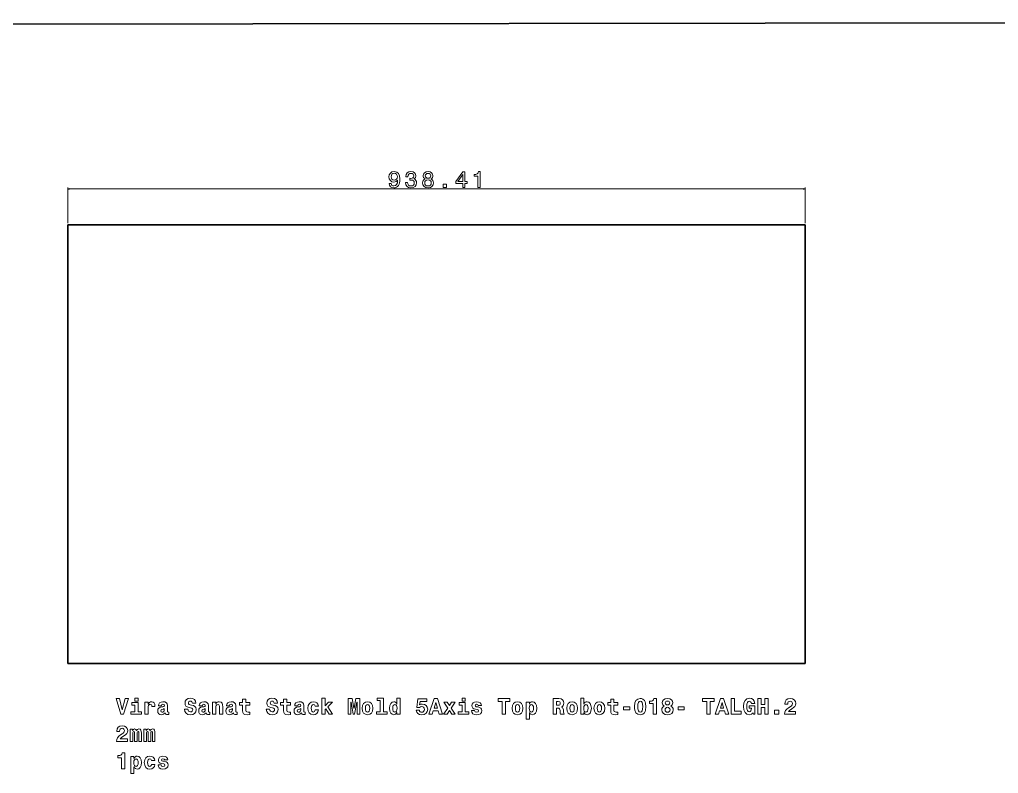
# Model space of a CAD drawing. Extents: x -2439 to 4698, y -548 to 933.
# Drawn here: x 819 to 2065, y -387 to 572 of the extents above; entities that cross this region are included whole.
import ezdxf

# ---------------------------------------------------------------- set-up
doc = ezdxf.new("R2010")
doc.units = 0

msp = doc.modelspace()

# ---------------------------------------------------------------- linework, layer by layer
at = {"color": 7, "lineweight": 35}
for p, q in [((-2439.5, 561.4), (4698.2, 572.4)), ((880.3, -246.7), (880.3, 311.3)), ((880.3, 311.3), (1818.7, 311.3)), ((1818.7, -246.7), (1818.7, 311.3)), ((880.3, -246.7), (1818.7, -246.7))]:
    msp.add_line(p, q, dxfattribs=at)
at = {"color": 7, "lineweight": 13}
for p, q in [((880.3, 313.3), (880.3, 358.9)), ((880.3, 356.9), (1818.7, 356.9)), ((1818.7, 313.3), (1818.7, 358.9))]:
    msp.add_line(p, q, dxfattribs=at)
for points in [[(1289.2, 363.9), (1289.7, 361.6), (1290.9, 359.8), (1292.9, 358.7), (1295.5, 358.3), (1297.2, 358.5), (1298.7, 359.1), (1300, 359.9), (1301.1, 361.2), (1302, 362.8), (1302.6, 364.8), (1303, 367), (1303.1, 369.6), (1302.6, 373.7), (1301.2, 376.6), (1299, 378.4), (1295.9, 379.1), (1293, 378.5), (1290.9, 377.1), (1289.5, 375), (1289.1, 372.3), (1289.5, 369.6), (1290.9, 367.5), (1292.9, 366.1), (1295.5, 365.7), (1298.2, 366.3), (1300.2, 367.9), (1299.8, 364.7), (1298.8, 362.5), (1297.4, 361.1), (1295.5, 360.7), (1294, 360.9), (1292.9, 361.5), (1292.2, 362.5), (1291.9, 363.9)], [(1291.9, 372.4), (1292.2, 374.2), (1293, 375.6), (1294.2, 376.5), (1295.9, 376.8), (1297.6, 376.5), (1298.9, 375.6), (1299.7, 374.2), (1300, 372.4), (1299.7, 370.6), (1298.9, 369.2), (1297.5, 368.4), (1295.8, 368.1), (1294.2, 368.4), (1293, 369.2), (1292.2, 370.5)], [(1310.2, 365.2), (1310.2, 365), (1310.7, 362.2), (1312.1, 360.1), (1314.2, 358.8), (1317, 358.3), (1320, 358.8), (1322.3, 360.1), (1323.7, 362.1), (1324.2, 364.7), (1324, 366.4), (1323.4, 367.8), (1322.3, 368.8), (1320.9, 369.6), (1322.8, 371.2), (1323.5, 373.7), (1323, 375.9), (1321.8, 377.6), (1319.8, 378.7), (1317, 379.1), (1314.4, 378.6), (1312.4, 377.3), (1311.1, 375.3), (1310.7, 372.6), (1310.7, 372.4), (1313.3, 372.4), (1313.5, 374.3), (1314.3, 375.6), (1315.5, 376.4), (1317.2, 376.7), (1318.7, 376.5), (1319.8, 375.9), (1320.4, 374.9), (1320.7, 373.5), (1320.4, 372.1), (1319.7, 371.2), (1318.5, 370.6), (1316.9, 370.4), (1315.8, 370.5), (1315.8, 368.2), (1317.2, 368.2), (1319, 368), (1320.3, 367.3), (1321.1, 366.2), (1321.4, 364.7), (1321.1, 363), (1320.3, 361.8), (1318.9, 361), (1317.2, 360.8), (1315.4, 361), (1314.1, 361.9), (1313.2, 363.3), (1312.9, 365.2)], [(1335.3, 369.7), (1333.8, 368.9), (1332.8, 367.8), (1332.2, 366.3), (1332, 364.6), (1332.4, 362.1), (1333.8, 360.1), (1335.9, 358.8), (1338.9, 358.3), (1341.8, 358.8), (1343.9, 360.1), (1345.3, 362.1), (1345.7, 364.6), (1345.5, 366.3), (1344.9, 367.8), (1343.9, 368.9), (1342.4, 369.7), (1343.6, 370.4), (1344.4, 371.3), (1344.9, 372.5), (1345.1, 373.9), (1344.6, 375.9), (1343.4, 377.6), (1341.4, 378.6), (1338.9, 379.1), (1336.3, 378.6), (1334.3, 377.6), (1333.1, 375.9), (1332.6, 373.9), (1332.8, 372.5), (1333.3, 371.3)], [(1335.4, 373.7), (1335.6, 374.9), (1336.3, 375.9), (1337.4, 376.5), (1338.9, 376.7), (1340.3, 376.5), (1341.4, 375.9), (1342.1, 374.9), (1342.3, 373.7), (1342.1, 372.4), (1341.4, 371.4), (1340.3, 370.7), (1338.9, 370.5), (1337.4, 370.7), (1336.3, 371.4), (1335.6, 372.4)], [(1383.1, 358.9), (1385.7, 358.9), (1385.7, 363.9), (1388.6, 363.9), (1388.6, 366.2), (1385.7, 366.2), (1385.7, 378.5), (1383.1, 378.5), (1374.4, 366.4), (1374.4, 363.9), (1383.1, 363.9)], [(1376.8, 366.2), (1383.1, 375.1), (1383.1, 366.2)], [(1402.4, 358.9), (1405, 358.9), (1405, 379.1), (1403, 379.1), (1402.5, 377.3), (1401.5, 376.1), (1399.9, 375.4), (1397.7, 375.2), (1397.7, 373.1), (1402.4, 373.1)], [(1334.7, 364.7), (1335, 366.2), (1335.8, 367.4), (1337.1, 368.1), (1338.9, 368.4), (1340.6, 368.1), (1341.9, 367.4), (1342.7, 366.2), (1343, 364.7), (1342.7, 363.1), (1341.9, 361.8), (1340.6, 361), (1338.9, 360.8), (1337.1, 361), (1335.8, 361.8), (1335, 363.1)], [(1358.2, 358.9), (1362.2, 358.9), (1362.2, 363.2), (1358.2, 363.2)], [(946.1, -291.4), (941.9, -291.4), (948, -311.4), (951.4, -311.4), (957.5, -291.4), (953.3, -291.4), (949.7, -305.6)], [(974.2, -308.2), (969.8, -308.2), (969.8, -296.5), (962, -296.5), (962, -299.7), (965.7, -299.7), (965.7, -308.2), (960.8, -308.2), (960.8, -311.4), (974.2, -311.4)], [(965.7, -290.7), (965.7, -294.7), (969.8, -294.7), (969.8, -290.7)], [(978.6, -296), (978.6, -311.4), (982.7, -311.4), (982.7, -303.6), (982.8, -301.5), (983.2, -300), (984, -299.1), (985.4, -298.8), (986.8, -299.4), (987.2, -300.2), (987.4, -301.3), (987.4, -301.3), (991.4, -301.3), (991.4, -301.1), (991.1, -298.6), (990.4, -296.9), (989.1, -295.8), (987.2, -295.4), (985.7, -295.6), (984.5, -296.2), (983.5, -297.2), (982.7, -298.6), (982.7, -296)], [(999.6, -300.6), (1000.1, -299.1), (1001.6, -298.6), (1002.9, -299), (1003.4, -300.2), (1003.2, -301.1), (1002.6, -301.5), (1001.6, -301.7), (1000, -301.8), (997.8, -302.4), (996.2, -303.5), (995.2, -305), (994.9, -307), (995.2, -309.1), (996.2, -310.7), (997.7, -311.6), (999.8, -312), (1002.3, -311.4), (1004.4, -309.6), (1004.8, -310.6), (1005.4, -311.3), (1006.2, -311.6), (1007.5, -311.8), (1009.1, -311.6), (1009.1, -308.6), (1008.4, -308.6), (1007.5, -308.3), (1007.3, -307.1), (1007.3, -300.2), (1007, -298.1), (1005.9, -296.6), (1004.1, -295.7), (1001.6, -295.4), (999.1, -295.8), (997.2, -296.8), (996.1, -298.4), (995.7, -300.4), (995.7, -300.6)], [(1043.3, -297.4), (1042.9, -294.7), (1041.5, -292.6), (1039.3, -291.4), (1036.2, -290.9), (1033.5, -291.4), (1031.4, -292.7), (1030, -294.7), (1029.6, -297.2), (1029.9, -299.3), (1030.8, -300.9), (1032.5, -302), (1034.8, -302.7), (1036.7, -303.2), (1038.3, -303.7), (1039.2, -304.4), (1039.6, -305.6), (1039.3, -306.7), (1038.7, -307.5), (1037.7, -308.1), (1036.4, -308.2), (1035.2, -308), (1034.2, -307.3), (1033.5, -306.3), (1033.2, -304.8), (1028.9, -304.8), (1029.5, -307.9), (1031, -310.1), (1033.3, -311.5), (1036.3, -312), (1039.5, -311.5), (1041.9, -310.2), (1043.4, -308.1), (1043.9, -305.3), (1043.5, -302.9), (1042.3, -301.3), (1040.4, -300.3), (1037.8, -299.6), (1036.1, -299.2), (1034.9, -298.8), (1034.2, -298.1), (1034, -296.9), (1034.6, -295.3), (1035.4, -294.8), (1036.5, -294.6), (1037.5, -294.8), (1038.3, -295.4), (1039, -297.2), (1039, -297.4)], [(1051.7, -300.6), (1052.1, -299.1), (1053.6, -298.6), (1055, -299), (1055.4, -300.2), (1055.2, -301.1), (1054.7, -301.5), (1053.6, -301.7), (1052, -301.8), (1049.8, -302.4), (1048.2, -303.5), (1047.3, -305), (1047, -307), (1047.3, -309.1), (1048.2, -310.7), (1049.8, -311.6), (1051.8, -312), (1054.3, -311.4), (1056.5, -309.6), (1056.8, -310.6), (1057.4, -311.3), (1058.3, -311.6), (1059.5, -311.8), (1061.2, -311.6), (1061.2, -308.6), (1060.5, -308.6), (1059.5, -308.3), (1059.4, -307.1), (1059.4, -300.2), (1059, -298.1), (1058, -296.6), (1056.2, -295.7), (1053.6, -295.4), (1051.1, -295.8), (1049.3, -296.8), (1048.1, -298.4), (1047.7, -300.4), (1047.7, -300.6)], [(1064.8, -296), (1064.8, -311.4), (1068.9, -311.4), (1068.9, -303.7), (1069, -301.6), (1069.4, -300.1), (1070.3, -299.2), (1071.6, -298.9), (1072.6, -299.2), (1073.2, -300), (1073.4, -301.2), (1073.5, -302.8), (1073.5, -311.4), (1077.6, -311.4), (1077.6, -302), (1077.4, -299.3), (1076.9, -297.2), (1075.5, -295.9), (1073.2, -295.4), (1071.8, -295.6), (1070.6, -296.1), (1069.7, -297), (1068.9, -298.3), (1068.9, -296)], [(1086.4, -300.6), (1086.8, -299.1), (1088.3, -298.6), (1089.7, -299), (1090.1, -300.2), (1089.9, -301.1), (1089.4, -301.5), (1088.3, -301.7), (1086.7, -301.8), (1084.5, -302.4), (1082.9, -303.5), (1082, -305), (1081.7, -307), (1082, -309.1), (1082.9, -310.7), (1084.5, -311.6), (1086.5, -312), (1089, -311.4), (1091.2, -309.6), (1091.5, -310.6), (1092.1, -311.3), (1093, -311.6), (1094.2, -311.8), (1095.9, -311.6), (1095.9, -308.6), (1095.2, -308.6), (1094.2, -308.3), (1094.1, -307.1), (1094.1, -300.2), (1093.7, -298.1), (1092.7, -296.6), (1090.9, -295.7), (1088.3, -295.4), (1085.8, -295.8), (1084, -296.8), (1082.8, -298.4), (1082.4, -300.4), (1082.4, -300.6)], [(1111.9, -296.5), (1107, -296.5), (1107, -292), (1102.9, -292), (1102.9, -296.5), (1099.1, -296.5), (1099.1, -299.7), (1102.9, -299.7), (1102.9, -306.6), (1103.2, -309.1), (1104.1, -310.7), (1105.9, -311.7), (1108.6, -312), (1111.9, -311.8), (1111.9, -308.6), (1110, -308.7), (1108.4, -308.4), (1107.5, -307.7), (1107.1, -306.6), (1107, -305.1), (1107, -299.7), (1111.9, -299.7)], [(1147.4, -297.4), (1147, -294.7), (1145.6, -292.6), (1143.3, -291.4), (1140.3, -290.9), (1137.6, -291.4), (1135.5, -292.7), (1134.1, -294.7), (1133.7, -297.2), (1134, -299.3), (1134.9, -300.9), (1136.5, -302), (1138.9, -302.7), (1140.8, -303.2), (1142.4, -303.7), (1143.3, -304.4), (1143.7, -305.6), (1143.4, -306.7), (1142.8, -307.5), (1141.8, -308.1), (1140.5, -308.2), (1139.3, -308), (1138.2, -307.3), (1137.6, -306.3), (1137.3, -304.8), (1133, -304.8), (1133.6, -307.9), (1135.1, -310.1), (1137.4, -311.5), (1140.4, -312), (1143.6, -311.5), (1146, -310.2), (1147.5, -308.1), (1148, -305.3), (1147.6, -302.9), (1146.4, -301.3), (1144.4, -300.3), (1141.9, -299.6), (1140.2, -299.2), (1139, -298.8), (1138.3, -298.1), (1138, -296.9), (1138.7, -295.3), (1139.5, -294.8), (1140.6, -294.6), (1141.6, -294.8), (1142.4, -295.4), (1143.1, -297.2), (1143.1, -297.4)], [(1164, -296.5), (1159, -296.5), (1159, -292), (1155, -292), (1155, -296.5), (1151.1, -296.5), (1151.1, -299.7), (1155, -299.7), (1155, -306.6), (1155.2, -309.1), (1156.1, -310.7), (1157.9, -311.7), (1160.7, -312), (1164, -311.8), (1164, -308.6), (1162.1, -308.7), (1160.5, -308.4), (1159.6, -307.7), (1159.1, -306.6), (1159, -305.1), (1159, -299.7), (1164, -299.7)], [(1173.1, -300.6), (1173.6, -299.1), (1175, -298.6), (1176.4, -299), (1176.9, -300.2), (1176.7, -301.1), (1176.1, -301.5), (1175.1, -301.7), (1173.5, -301.8), (1171.3, -302.4), (1169.7, -303.5), (1168.7, -305), (1168.4, -307), (1168.7, -309.1), (1169.7, -310.7), (1171.2, -311.6), (1173.3, -312), (1175.8, -311.4), (1177.9, -309.6), (1178.2, -310.6), (1178.9, -311.3), (1179.7, -311.6), (1181, -311.8), (1182.6, -311.6), (1182.6, -308.6), (1181.9, -308.6), (1181, -308.3), (1180.8, -307.1), (1180.8, -300.2), (1180.5, -298.1), (1179.4, -296.6), (1177.6, -295.7), (1175, -295.4), (1172.6, -295.8), (1170.7, -296.8), (1169.5, -298.4), (1169.2, -300.4), (1169.2, -300.6)], [(1195.3, -305.9), (1194.5, -307.8), (1192.9, -308.5), (1191.7, -308.2), (1190.9, -307.3), (1190.4, -305.8), (1190.2, -303.7), (1190.4, -301.6), (1190.9, -300.1), (1191.8, -299.2), (1192.9, -298.8), (1194.5, -299.4), (1195.3, -301.1), (1199.4, -301.1), (1198.8, -298.7), (1197.5, -296.9), (1195.5, -295.8), (1193, -295.4), (1190.1, -296), (1187.9, -297.7), (1186.5, -300.3), (1186, -303.7), (1186.5, -307.1), (1187.8, -309.7), (1189.9, -311.4), (1192.7, -312), (1195.4, -311.6), (1197.4, -310.4), (1198.8, -308.4), (1199.4, -305.9)], [(1203.8, -290.7), (1203.8, -311.4), (1207.8, -311.4), (1207.8, -305.4), (1208.9, -304.3), (1213, -311.4), (1217.5, -311.4), (1211.5, -301.7), (1217.3, -296), (1212.3, -296), (1207.8, -300.5), (1207.8, -290.7)], [(1237.3, -291.4), (1237.3, -311.4), (1240.7, -311.4), (1240.7, -296), (1241, -296), (1243.8, -311.4), (1245.4, -311.4), (1248.2, -296), (1248.5, -296), (1248.5, -311.4), (1252, -311.4), (1252, -291.4), (1247, -291.4), (1244.7, -303.8), (1244.6, -303.8), (1242.3, -291.4)], [(1255.1, -303.7), (1255.6, -307.3), (1256.9, -309.9), (1259.1, -311.4), (1262, -312), (1264.8, -311.4), (1267, -309.9), (1268.3, -307.3), (1268.8, -303.7), (1268.3, -300.2), (1267, -297.6), (1264.8, -296), (1261.9, -295.4), (1259.1, -296), (1256.9, -297.6), (1255.6, -300.2)], [(1262, -298.8), (1263.1, -299.2), (1264, -300.1), (1264.5, -301.6), (1264.7, -303.7), (1264.5, -305.8), (1264, -307.3), (1263.1, -308.2), (1262, -308.5), (1260.8, -308.2), (1259.9, -307.3), (1259.4, -305.7), (1259.2, -303.6), (1259.4, -301.6), (1259.9, -300.1), (1260.8, -299.2)], [(1274.2, -294), (1278, -294), (1278, -308.2), (1273.2, -308.2), (1273.2, -311.4), (1286.7, -311.4), (1286.7, -308.2), (1282.1, -308.2), (1282.1, -290.7), (1274.2, -290.7)], [(1299.3, -309), (1299.3, -311.4), (1303.4, -311.4), (1303.4, -290.7), (1299.3, -290.7), (1299.3, -298.3), (1298.5, -297), (1297.6, -296.1), (1296.5, -295.6), (1295.3, -295.4), (1293.1, -296), (1291.4, -297.6), (1290.3, -300.2), (1289.9, -303.7), (1290.3, -307.2), (1291.4, -309.8), (1293.1, -311.4), (1295.3, -312), (1296.5, -311.8), (1297.6, -311.3), (1298.5, -310.4)], [(1296.7, -298.9), (1297.9, -299.2), (1298.7, -300.1), (1299.3, -301.6), (1299.5, -303.7), (1299.3, -305.8), (1298.7, -307.3), (1297.8, -308.2), (1296.7, -308.5), (1295.6, -308.2), (1294.7, -307.3), (1294.2, -305.8), (1294, -303.7), (1294.2, -301.6), (1294.7, -300.1), (1295.6, -299.2)], [(1327.8, -306), (1323.9, -306), (1324.4, -308.5), (1325.9, -310.4), (1328, -311.6), (1330.8, -312), (1333.9, -311.5), (1336.3, -310.1), (1337.8, -307.8), (1338.4, -304.9), (1337.9, -302.2), (1336.5, -300.1), (1334.4, -298.8), (1331.6, -298.3), (1329.8, -298.5), (1328.2, -299.3), (1328.7, -295.3), (1337.5, -295.3), (1337.5, -291.9), (1325.9, -291.9), (1324.6, -302.7), (1328.2, -302.9), (1329.3, -301.8), (1330.9, -301.5), (1332.3, -301.8), (1333.3, -302.5), (1334, -303.6), (1334.2, -305.1), (1334, -306.7), (1333.3, -307.9), (1332.3, -308.6), (1330.8, -308.8), (1329.6, -308.6), (1328.7, -308.1), (1328.1, -307.2)], [(1346.7, -291.4), (1339.9, -311.4), (1344.2, -311.4), (1345.5, -306.9), (1351.7, -306.9), (1353.1, -311.4), (1357.4, -311.4), (1350.7, -291.4)], [(1348.7, -296.4), (1350.7, -303.5), (1346.6, -303.5)], [(1364, -303.5), (1358.5, -311.4), (1363.1, -311.4), (1366.1, -306.5), (1369, -311.4), (1373.6, -311.4), (1368.1, -303.5), (1373.2, -296), (1368.7, -296), (1366, -300.4), (1363.4, -296), (1358.9, -296)], [(1390.6, -308.2), (1386.1, -308.2), (1386.1, -296.5), (1378.3, -296.5), (1378.3, -299.7), (1382.1, -299.7), (1382.1, -308.2), (1377.2, -308.2), (1377.2, -311.4), (1390.6, -311.4)], [(1382.1, -290.7), (1382.1, -294.7), (1386.1, -294.7), (1386.1, -290.7)], [(1401.6, -305.3), (1402.7, -305.8), (1403.1, -306.9), (1402.5, -308.2), (1400.7, -308.6), (1398.9, -308.1), (1398.2, -306.5), (1394.3, -306.5), (1394.7, -308.8), (1395.9, -310.6), (1397.9, -311.6), (1400.6, -312), (1403.4, -311.6), (1405.5, -310.6), (1406.7, -308.9), (1407.2, -306.7), (1406.9, -304.9), (1406, -303.6), (1404.5, -302.6), (1402.5, -302.1), (1400.2, -301.7), (1399.1, -301.2), (1398.7, -300.2), (1399.2, -299.2), (1400.6, -298.7), (1402.2, -299.2), (1402.8, -300.3), (1406.7, -300.3), (1406.7, -300.3), (1406.3, -298.3), (1405.1, -296.8), (1403.2, -295.8), (1400.6, -295.4), (1398.1, -295.8), (1396.3, -296.8), (1395.1, -298.4), (1394.7, -300.4), (1395, -302), (1395.9, -303.4), (1397.3, -304.3), (1399.2, -304.9)], [(1433.3, -295.2), (1433.3, -311.4), (1437.5, -311.4), (1437.5, -295.2), (1442.8, -295.2), (1442.8, -291.4), (1428, -291.4), (1428, -295.2)], [(1445.9, -303.7), (1446.4, -307.3), (1447.8, -309.9), (1449.9, -311.4), (1452.8, -312), (1455.7, -311.4), (1457.8, -309.9), (1459.2, -307.3), (1459.7, -303.7), (1459.2, -300.2), (1457.8, -297.6), (1455.6, -296), (1452.8, -295.4), (1449.9, -296), (1447.8, -297.6), (1446.4, -300.2)], [(1452.8, -298.8), (1454, -299.2), (1454.8, -300.1), (1455.3, -301.6), (1455.5, -303.7), (1455.3, -305.8), (1454.8, -307.3), (1454, -308.2), (1452.8, -308.5), (1451.6, -308.2), (1450.8, -307.3), (1450.2, -305.7), (1450.1, -303.6), (1450.2, -301.6), (1450.8, -300.1), (1451.6, -299.2)], [(1463.7, -295.9), (1463.7, -317.4), (1467.8, -317.4), (1467.8, -309), (1468.6, -310.4), (1469.5, -311.3), (1471.8, -312), (1474, -311.4), (1475.7, -309.8), (1476.8, -307.2), (1477.3, -303.7), (1476.8, -300.2), (1475.7, -297.6), (1474, -296), (1471.8, -295.4), (1470.6, -295.6), (1469.5, -296.1), (1468.6, -297), (1467.8, -298.3), (1467.8, -295.9)], [(1470.4, -298.9), (1471.5, -299.2), (1472.4, -300.1), (1472.9, -301.6), (1473.1, -303.7), (1472.9, -305.8), (1472.4, -307.3), (1471.5, -308.2), (1470.4, -308.5), (1469.2, -308.2), (1468.3, -307.3), (1467.8, -305.7), (1467.6, -303.6), (1467.8, -301.6), (1468.4, -300.1), (1469.3, -299.2)], [(1498.2, -291.4), (1498.2, -311.4), (1502.4, -311.4), (1502.4, -303.5), (1503.8, -303.5), (1505.3, -303.7), (1506.3, -304.3), (1506.7, -305.3), (1506.9, -306.7), (1507.1, -308.7), (1507.2, -310.4), (1507.6, -311.4), (1512.2, -311.4), (1512.2, -310.9), (1511.5, -310.1), (1511.3, -308.6), (1511.1, -305.9), (1510.6, -303.5), (1510, -302.8), (1508.9, -302.2), (1510.1, -301.4), (1510.9, -300.3), (1511.4, -298.9), (1511.6, -297.2), (1511.2, -294.8), (1510, -292.9), (1508.1, -291.8), (1505.5, -291.4)], [(1502.4, -295.2), (1504.6, -295.2), (1506.5, -295.7), (1507, -296.3), (1507.2, -297.4), (1507, -298.6), (1506.5, -299.3), (1505.7, -299.6), (1504.4, -299.7), (1502.4, -299.7)], [(1515.3, -303.7), (1515.8, -307.3), (1517.2, -309.9), (1519.3, -311.4), (1522.2, -312), (1525, -311.4), (1527.2, -309.9), (1528.6, -307.3), (1529.1, -303.7), (1528.6, -300.2), (1527.2, -297.6), (1525, -296), (1522.2, -295.4), (1519.3, -296), (1517.2, -297.6), (1515.8, -300.2)], [(1522.2, -298.8), (1523.3, -299.2), (1524.2, -300.1), (1524.7, -301.6), (1524.9, -303.7), (1524.7, -305.8), (1524.2, -307.3), (1523.3, -308.2), (1522.2, -308.5), (1521, -308.2), (1520.1, -307.3), (1519.6, -305.7), (1519.5, -303.6), (1519.6, -301.6), (1520.2, -300.1), (1521, -299.2)], [(1533.1, -290.7), (1533.1, -311.4), (1537.2, -311.4), (1537.2, -309), (1538, -310.4), (1538.9, -311.3), (1541.2, -312), (1543.4, -311.4), (1545.1, -309.8), (1546.2, -307.2), (1546.7, -303.7), (1546.2, -300.2), (1545.1, -297.6), (1543.4, -296), (1541.2, -295.4), (1539.9, -295.6), (1538.9, -296.1), (1538, -297), (1537.2, -298.3), (1537.2, -290.7)], [(1539.8, -298.9), (1540.9, -299.2), (1541.8, -300.1), (1542.3, -301.6), (1542.5, -303.7), (1542.3, -305.8), (1541.8, -307.3), (1540.9, -308.2), (1539.8, -308.5), (1538.6, -308.2), (1537.7, -307.3), (1537.2, -305.7), (1537, -303.6), (1537.2, -301.6), (1537.8, -300.1), (1538.7, -299.2)], [(1550, -303.7), (1550.5, -307.3), (1551.8, -309.9), (1554, -311.4), (1556.9, -312), (1559.7, -311.4), (1561.9, -309.9), (1563.3, -307.3), (1563.8, -303.7), (1563.3, -300.2), (1561.9, -297.6), (1559.7, -296), (1556.9, -295.4), (1554, -296), (1551.8, -297.6), (1550.5, -300.2)], [(1556.9, -298.8), (1558, -299.2), (1558.9, -300.1), (1559.4, -301.6), (1559.6, -303.7), (1559.4, -305.8), (1558.9, -307.3), (1558, -308.2), (1556.9, -308.5), (1555.7, -308.2), (1554.8, -307.3), (1554.3, -305.7), (1554.2, -303.6), (1554.3, -301.6), (1554.9, -300.1), (1555.7, -299.2)], [(1580.3, -296.5), (1575.4, -296.5), (1575.4, -292), (1571.3, -292), (1571.3, -296.5), (1567.5, -296.5), (1567.5, -299.7), (1571.3, -299.7), (1571.3, -306.6), (1571.6, -309.1), (1572.5, -310.7), (1574.3, -311.7), (1577, -312), (1580.3, -311.8), (1580.3, -308.6), (1578.4, -308.7), (1576.9, -308.4), (1575.9, -307.7), (1575.5, -306.6), (1575.4, -305.1), (1575.4, -299.7), (1580.3, -299.7)], [(1601.6, -301.4), (1601.7, -303.9), (1602.1, -306.1), (1603.4, -309.4), (1604.4, -310.5), (1605.7, -311.3), (1608.9, -312), (1612.1, -311.3), (1614.4, -309.4), (1615.2, -308), (1615.7, -306.2), (1616.2, -301.7), (1615.7, -297.1), (1615.2, -295.4), (1614.4, -293.9), (1612.1, -292), (1610.6, -291.5), (1608.9, -291.3), (1605.8, -292), (1603.5, -293.9), (1602.1, -297)], [(1608.9, -294.7), (1610.3, -295.1), (1611.3, -296.4), (1611.8, -298.6), (1612, -301.6), (1611.8, -304.8), (1611.3, -306.9), (1610.3, -308.2), (1608.9, -308.6), (1607.4, -308.2), (1606.5, -306.9), (1606, -304.6), (1605.8, -301.4), (1606, -298.4), (1606.5, -296.3), (1607.5, -295.1)], [(1625.5, -297.7), (1625.5, -311.4), (1629.5, -311.4), (1629.5, -291.3), (1626.2, -291.3), (1625.7, -293), (1624.7, -294.1), (1623.1, -294.7), (1620.9, -294.8), (1620.7, -294.8), (1620.7, -297.7)], [(1647.9, -300.9), (1649.7, -299.2), (1650.3, -296.8), (1649.9, -294.5), (1648.6, -292.8), (1646.5, -291.7), (1643.6, -291.3), (1640.8, -291.7), (1638.7, -292.8), (1637.4, -294.5), (1637, -296.9), (1637.5, -299.2), (1639.3, -300.9), (1638, -301.8), (1637.1, -302.8), (1636.5, -304.1), (1636.4, -305.7), (1636.9, -308.4), (1638.3, -310.3), (1640.6, -311.6), (1643.6, -312), (1646.7, -311.6), (1648.9, -310.3), (1650.4, -308.4), (1650.9, -305.7), (1650.7, -304.1), (1650.1, -302.8), (1649.2, -301.7)], [(1643.6, -294.5), (1644.8, -294.7), (1645.7, -295.2), (1646.3, -296), (1646.5, -296.9), (1646.3, -298), (1645.7, -298.7), (1644.8, -299.2), (1643.6, -299.4), (1642.4, -299.2), (1641.5, -298.7), (1641, -298), (1640.8, -296.9), (1641, -296), (1641.5, -295.2), (1642.4, -294.7)], [(1693.6, -295.2), (1693.6, -311.4), (1697.8, -311.4), (1697.8, -295.2), (1703.1, -295.2), (1703.1, -291.4), (1688.3, -291.4), (1688.3, -295.2)], [(1711, -291.4), (1704.3, -311.4), (1708.5, -311.4), (1709.9, -306.9), (1716, -306.9), (1717.4, -311.4), (1721.8, -311.4), (1715, -291.4)], [(1713, -296.4), (1715, -303.5), (1711, -303.5)], [(1737.5, -311.4), (1737.5, -307.6), (1728.9, -307.6), (1728.9, -291.4), (1724.6, -291.4), (1724.6, -311.4)], [(1754.7, -297.5), (1753.9, -294.7), (1752.5, -292.6), (1750.5, -291.3), (1748, -290.9), (1744.7, -291.6), (1742.3, -293.7), (1740.7, -297), (1740.1, -301.4), (1740.7, -305.9), (1742.3, -309.2), (1744.6, -311.3), (1747.5, -312), (1750.3, -311.4), (1752.5, -309.5), (1752.9, -311.4), (1754.9, -311.4), (1754.9, -300.6), (1747.6, -300.6), (1747.6, -303.8), (1750.5, -303.8), (1750.2, -305.7), (1749.7, -307.1), (1748.8, -307.9), (1747.6, -308.2), (1746.2, -307.8), (1745.2, -306.5), (1744.6, -304.3), (1744.4, -301.3), (1744.6, -298.4), (1745.2, -296.3), (1746.3, -295.1), (1747.7, -294.6), (1749.3, -295.4), (1749.9, -296.2), (1750.3, -297.5)], [(1758.4, -291.4), (1758.4, -311.4), (1762.6, -311.4), (1762.6, -302.7), (1767.6, -302.7), (1767.6, -311.4), (1771.7, -311.4), (1771.7, -291.4), (1767.6, -291.4), (1767.6, -298.9), (1762.6, -298.9), (1762.6, -291.4)], [(1796.5, -298.5), (1796.5, -298.3), (1796.7, -296.8), (1797.3, -295.6), (1798.3, -294.9), (1799.7, -294.7), (1800.9, -294.9), (1801.8, -295.5), (1802.4, -296.4), (1802.7, -297.5), (1802.3, -299.3), (1801.2, -300.6), (1799.6, -301.8), (1797.6, -303), (1795.3, -304.8), (1793.8, -306.6), (1792.8, -308.8), (1792.4, -311.4), (1806.6, -311.4), (1806.6, -308), (1797.4, -308), (1798, -307.2), (1798.9, -306.4), (1802, -304.3), (1804, -302.9), (1805.5, -301.3), (1806.5, -299.6), (1806.8, -297.5), (1806.3, -295), (1804.9, -293), (1802.7, -291.8), (1799.7, -291.3), (1796.8, -291.8), (1794.6, -293.2), (1793.2, -295.4), (1792.8, -298.4), (1792.8, -298.5)], [(1003.3, -305.9), (1003.1, -307.1), (1002.5, -308), (1001.6, -308.6), (1000.5, -308.7), (999.3, -308.2), (998.9, -307), (999.3, -305.7), (1000.3, -305.1), (1002.1, -304.7), (1003.3, -304.1)], [(1055.4, -305.9), (1055.1, -307.1), (1054.5, -308), (1053.6, -308.6), (1052.6, -308.7), (1051.4, -308.2), (1051, -307), (1051.3, -305.7), (1052.3, -305.1), (1054.1, -304.7), (1055.4, -304.1)], [(1090.1, -305.9), (1089.8, -307.1), (1089.2, -308), (1088.3, -308.6), (1087.3, -308.7), (1086.1, -308.2), (1085.7, -307), (1086, -305.7), (1087, -305.1), (1088.8, -304.7), (1090.1, -304.1)], [(1176.8, -305.9), (1176.6, -307.1), (1176, -308), (1175.1, -308.6), (1174, -308.7), (1172.8, -308.2), (1172.4, -307), (1172.7, -305.7), (1173.8, -305.1), (1175.5, -304.7), (1176.8, -304.1)], [(1587.6, -301.8), (1587.6, -305.6), (1595.5, -305.6), (1595.5, -301.8)], [(1643.6, -302.5), (1644.9, -302.7), (1645.9, -303.4), (1646.6, -304.3), (1646.8, -305.6), (1646.6, -306.9), (1645.9, -307.9), (1644.9, -308.5), (1643.6, -308.7), (1642.3, -308.5), (1641.3, -307.9), (1640.7, -307), (1640.5, -305.7), (1640.7, -304.4), (1641.3, -303.4), (1642.3, -302.8)], [(1657, -301.8), (1657, -305.6), (1664.9, -305.6), (1664.9, -301.8)], [(1779.8, -306.1), (1779.8, -311.4), (1785.1, -311.4), (1785.1, -306.1)], [(946.4, -333.1), (946.4, -332.9), (946.6, -331.3), (947.2, -330.2), (948.2, -329.5), (949.6, -329.2), (950.8, -329.5), (951.8, -330.1), (952.3, -331), (952.6, -332.1), (952.2, -333.9), (951.1, -335.2), (949.5, -336.3), (947.5, -337.6), (945.2, -339.4), (943.7, -341.2), (942.7, -343.3), (942.3, -346), (956.5, -346), (956.5, -342.6), (947.3, -342.6), (947.9, -341.8), (948.9, -340.9), (951.9, -338.9), (954, -337.5), (955.5, -335.9), (956.4, -334.2), (956.7, -332.1), (956.2, -329.6), (954.8, -327.6), (952.6, -326.3), (949.6, -325.9), (946.7, -326.4), (944.6, -327.7), (943.1, -330), (942.7, -333), (942.7, -333.1)], [(970.8, -334.5), (970.8, -346), (974.1, -346), (974.1, -335.3), (973.9, -333.1), (973.5, -331.4), (972.5, -330.4), (970.9, -330), (969.3, -330.6), (967.9, -332.2), (967, -330.6), (965.4, -330), (964, -330.6), (963, -332.2), (963, -330.5), (960, -330.5), (960, -346), (963.3, -346), (963.3, -334.7), (963.6, -333.6), (964.5, -333.3), (965.2, -333.5), (965.4, -334.3), (965.4, -346), (968.7, -346), (968.7, -334.7), (969, -333.6), (969.9, -333.3), (970.6, -333.5), (970.8, -334.3)], [(988.1, -334.5), (988.1, -346), (991.4, -346), (991.4, -335.3), (991.3, -333.1), (990.8, -331.4), (989.9, -330.4), (988.3, -330), (986.6, -330.6), (985.3, -332.2), (984.4, -330.6), (982.8, -330), (981.3, -330.6), (980.3, -332.2), (980.3, -330.5), (977.4, -330.5), (977.4, -346), (980.6, -346), (980.6, -334.7), (980.9, -333.6), (981.8, -333.3), (982.5, -333.5), (982.8, -334.3), (982.8, -346), (986, -346), (986, -334.7), (986.3, -333.6), (987.2, -333.3), (987.9, -333.5), (988.1, -334.3)], [(948.9, -366.8), (948.9, -380.6), (952.9, -380.6), (952.9, -360.5), (949.6, -360.5), (949.1, -362.2), (948.1, -363.3), (946.5, -363.9), (944.3, -364), (944.1, -364), (944.1, -366.8)], [(960.6, -365.1), (960.6, -386.6), (964.7, -386.6), (964.7, -378.2), (965.5, -379.5), (966.4, -380.5), (968.7, -381.1), (970.9, -380.6), (972.6, -379), (973.7, -376.4), (974.2, -372.8), (973.7, -369.4), (972.6, -366.8), (970.9, -365.2), (968.7, -364.6), (967.4, -364.8), (966.4, -365.3), (965.5, -366.2), (964.7, -367.5), (964.7, -365.1)], [(967.3, -368), (968.4, -368.4), (969.3, -369.3), (969.8, -370.8), (970, -372.8), (969.8, -375), (969.3, -376.5), (968.4, -377.4), (967.3, -377.7), (966.1, -377.4), (965.2, -376.5), (964.7, -374.9), (964.5, -372.7), (964.7, -370.7), (965.2, -369.2), (966.1, -368.4)], [(987.2, -375.1), (986.3, -377), (984.7, -377.7), (983.5, -377.4), (982.7, -376.5), (982.2, -374.9), (982, -372.8), (982.2, -370.7), (982.7, -369.2), (983.6, -368.3), (984.7, -368), (986.3, -368.6), (987.1, -370.3), (991.2, -370.3), (990.6, -367.9), (989.3, -366.1), (987.3, -365), (984.8, -364.6), (981.9, -365.2), (979.7, -366.9), (978.3, -369.5), (977.8, -372.9), (978.3, -376.3), (979.6, -378.9), (981.7, -380.6), (984.5, -381.1), (987.2, -380.7), (989.2, -379.5), (990.6, -377.6), (991.2, -375.1)], [(1002.6, -374.5), (1003.7, -375), (1004.1, -376), (1003.5, -377.3), (1001.6, -377.8), (999.9, -377.2), (999.2, -375.6), (995.3, -375.6), (995.7, -378), (996.9, -379.7), (998.9, -380.8), (1001.6, -381.1), (1004.4, -380.8), (1006.5, -379.7), (1007.7, -378.1), (1008.2, -375.8), (1007.8, -374.1), (1007, -372.8), (1005.5, -371.8), (1003.4, -371.2), (1001.2, -370.9), (1000.1, -370.4), (999.7, -369.3), (1000.2, -368.3), (1001.6, -367.9), (1003.1, -368.4), (1003.8, -369.5), (1007.7, -369.5), (1007.7, -369.4), (1007.3, -367.5), (1006.1, -365.9), (1004.2, -365), (1001.6, -364.6), (999.1, -365), (997.2, -366), (996.1, -367.5), (995.7, -369.5), (996, -371.2), (996.9, -372.5), (998.2, -373.5), (1000.1, -374)]]:
    msp.add_lwpolyline(points, close=True, dxfattribs=at)
for points in [[(882.3, 357.4), (880.3, 356.9), (882.3, 356.4)], [(1816.8, 356.4), (1818.7, 356.9), (1816.8, 357.4)]]:
    msp.add_lwpolyline(points, dxfattribs=at)

doc.saveas('drawing.dxf')
